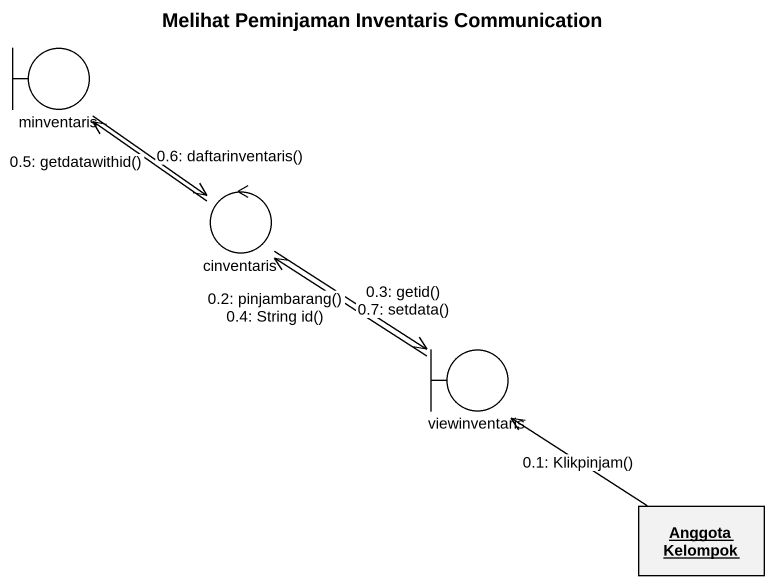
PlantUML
@startuml
title Melihat Peminjaman Inventaris Communication
allowmixing
hide circle
hide empty members
boundary minventaris
control cinventaris
boundary viewinventaris
object "Anggota Kelompok" as Anggota_Kelompok
Anggota_Kelompok -left-> viewinventaris : 0.1: Klikpinjam()
viewinventaris -up-> cinventaris : 0.2: pinjambarang()\n0.4: String id()
cinventaris --> viewinventaris : 0.3: getid()\n0.7: setdata()
cinventaris -up-> minventaris : 0.5: getdatawithid()
minventaris --> cinventaris : 0.6: daftarinventaris()
@enduml
